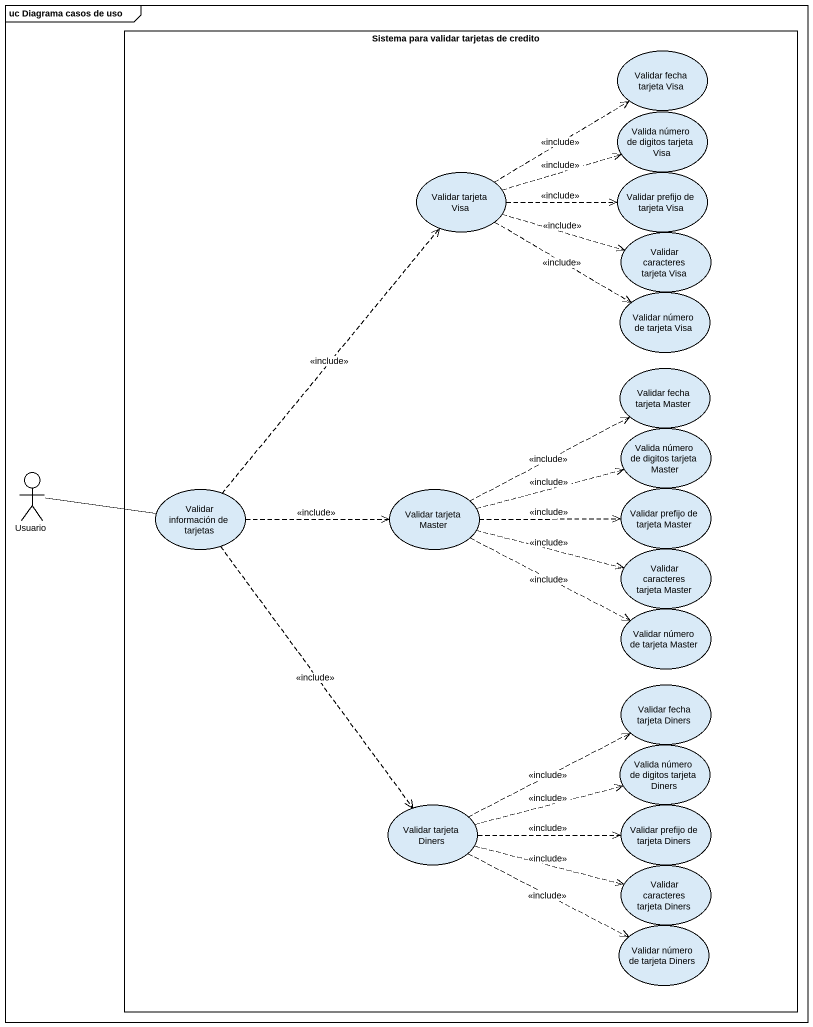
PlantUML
@startuml
mainframe uc Diagrama casos de uso
rectangle "Sistema para validar tarjetas de credito" as Sistema_para_validar {
  usecase "Validar fecha tarjeta Visa" as Validar_fecha_tarjeta_Visa
  usecase "Valida número de digitos tarjeta Visa" as Valida_número_de_digitos
  usecase "Validar tarjeta Visa" as Validar_tarjeta_Visa
  usecase "Validar prefijo de tarjeta Visa" as Validar_prefijo_de_tarjeta
  usecase "Validar caracteres tarjeta Visa" as Validar_caracteres_tarjeta
  usecase "Validar número de tarjeta Visa" as Validar_número_de_tarjeta
  usecase "Validar fecha tarjeta Master" as Validar_fecha_tarjeta_Master
  usecase "Valida número de digitos tarjeta Master" as Valida_número_de_digitos_2
  usecase "Validar información de tarjetas" as Validar_información_de
  usecase "Validar tarjeta Master" as Validar_tarjeta_Master
  usecase "Validar prefijo de tarjeta Master" as Validar_prefijo_de_tarjeta_2
  usecase "Validar caracteres tarjeta Master" as Validar_caracteres_tarjeta_2
  usecase "Validar número de tarjeta Master" as Validar_número_de_tarjeta_2
  usecase "Validar fecha tarjeta Diners" as Validar_fecha_tarjeta_Diners
  usecase "Valida número de digitos tarjeta Diners" as Valida_número_de_digitos_3
  usecase "Validar tarjeta Diners" as Validar_tarjeta_Diners
  usecase "Validar prefijo de tarjeta Diners" as Validar_prefijo_de_tarjeta_3
  usecase "Validar caracteres tarjeta Diners" as Validar_caracteres_tarjeta_3
  usecase "Validar número de tarjeta Diners" as Validar_número_de_tarjeta_3
}
actor Usuario
Validar_tarjeta_Visa .up.> Validar_fecha_tarjeta_Visa : <<include>>
Validar_tarjeta_Visa .right.> Valida_número_de_digitos : <<include>>
Validar_tarjeta_Visa .right.> Validar_prefijo_de_tarjeta : <<include>>
Validar_tarjeta_Visa .right.> Validar_caracteres_tarjeta : <<include>>
Validar_tarjeta_Visa .right.> Validar_número_de_tarjeta : <<include>>
Usuario -right- Validar_información_de
Validar_información_de .up.> Validar_tarjeta_Visa : <<include>>
Validar_información_de .right.> Validar_tarjeta_Master : <<include>>
Validar_información_de ..> Validar_tarjeta_Diners : <<include>>
Validar_tarjeta_Master .right.> Validar_fecha_tarjeta_Master : <<include>>
Validar_tarjeta_Master .right.> Valida_número_de_digitos_2 : <<include>>
Validar_tarjeta_Master .right.> Validar_prefijo_de_tarjeta_2 : <<include>>
Validar_tarjeta_Master .right.> Validar_caracteres_tarjeta_2 : <<include>>
Validar_tarjeta_Master .right.> Validar_número_de_tarjeta_2 : <<include>>
Validar_tarjeta_Diners .right.> Validar_fecha_tarjeta_Diners : <<include>>
Validar_tarjeta_Diners .right.> Valida_número_de_digitos_3 : <<include>>
Validar_tarjeta_Diners .right.> Validar_prefijo_de_tarjeta_3 : <<include>>
Validar_tarjeta_Diners .right.> Validar_caracteres_tarjeta_3 : <<include>>
Validar_tarjeta_Diners .right.> Validar_número_de_tarjeta_3 : <<include>>
@enduml
